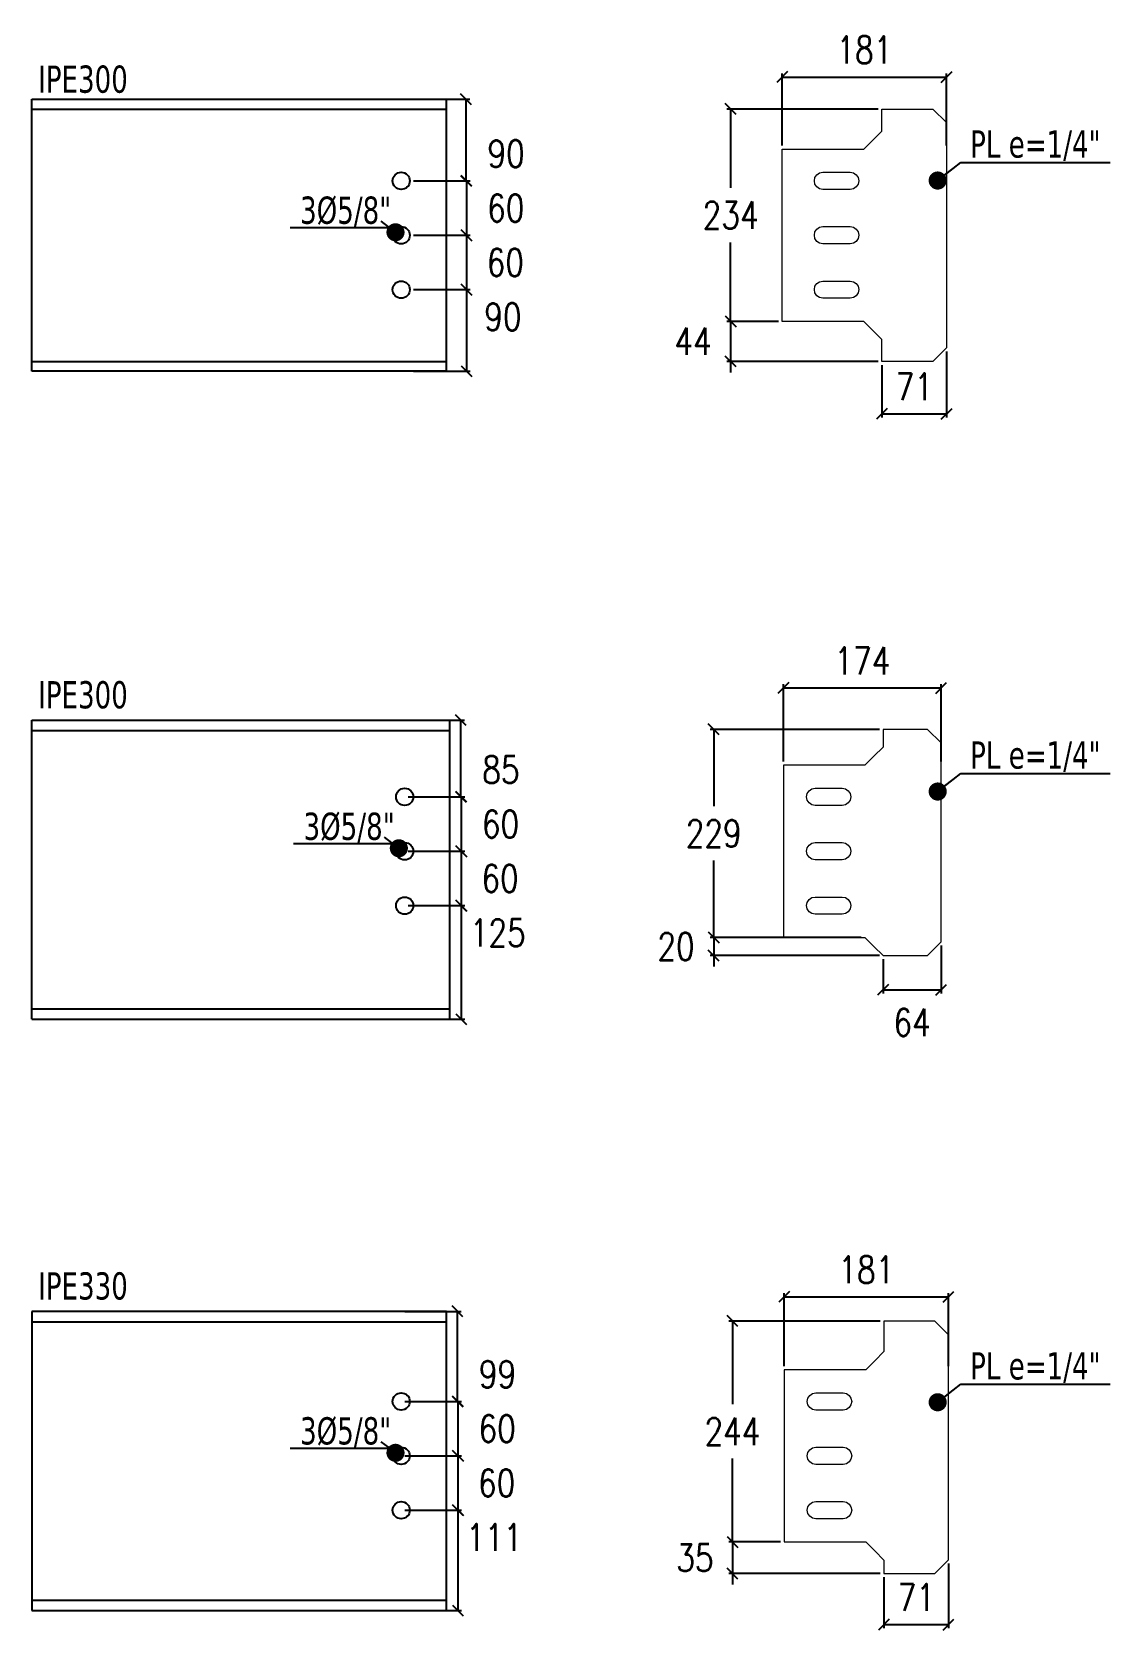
# Model space of a CAD drawing. Header units: millimetres. Extents: x -899 to 76352, y -21218 to 30068.
# Drawn here: x 7523 to 8712, y -11144 to -9381 of the extents above; entities that cross this region are included whole.
import ezdxf
from ezdxf.enums import TextEntityAlignment as Align

# ---------------------------------------------------------------- set-up
doc = ezdxf.new("R2010")
doc.units = ezdxf.units.MM
doc.header["$LTSCALE"] = 0.9
doc.layers.add('COTAS', color=8, linetype='Continuous')
doc.layers.add('PERFORACIONES', color=1, linetype='Continuous')
doc.layers.add('P-PLATINA', color=6, linetype='Continuous', lineweight=15)
doc.styles.add('CNI_COTAS', font='romans.shx', dxfattribs={"width": 0.8})
doc.styles.add('VERDANA', font='verdana.ttf')
doc.dimstyles.new('1.1', dxfattribs={"dimscale": 0, "dimtxt": 15, "dimasz": 20, "dimexe": 2, "dimexo": 2, "dimgap": 7, "dimtad": 1, "dimdec": 0, "dimzin": 4, "dimdsep": 46, "dimtxsty": 'CNI_COTAS', "dimblk": 'DOTSMALL', "dimcen": 0, "dimclrd": 256, "dimclrt": 3, "dimadec": 0, "dimazin": 0, "dimtfac": 1, "dimtdec": 0, "dimtmove": 2, "dimatfit": 0, "dimldrblk": 'DOT', "dimfxl": 0.05, "dimtolj": 1, "dimtzin": 0, "dimarcsym": 1})
doc.dimstyles.new('1.4', dxfattribs={"dimscale": 0, "dimtxt": 30, "dimasz": 12, "dimexe": 4, "dimexo": 4, "dimgap": 15, "dimtad": 1, "dimdec": 0, "dimzin": 4, "dimdsep": 46, "dimtxsty": 'CNI_COTAS', "dimblk": 'OBLIQUE', "dimcen": -0.09, "dimclrd": 256, "dimclrt": 3, "dimadec": 0, "dimazin": 0, "dimtfac": 1, "dimtdec": 0, "dimtmove": 2, "dimatfit": 0, "dimldrblk": 'DOT', "dimfxl": 0.05, "dimtolj": 1, "dimtzin": 0, "dimarcsym": 0})

# ---------------------------------------------------------------- blocks, each defined once
blk = doc.blocks.new('_Dot')
at = {"color": 0, "linetype": 'ByBlock', "lineweight": -2}
blk.add_line((-0.5, 0), (-1, 0), dxfattribs=at)
at = {"color": 0, "linetype": 'ByBlock', "const_width": 0.5}
blk.add_lwpolyline([(-0.25, 0, 1), (0.25, 0, 1)], format="xyb", close=True, dxfattribs=at)
blk = doc.blocks.new('_DotSmall')
at = {"color": 0, "linetype": 'ByBlock', "const_width": 0.5}
blk.add_lwpolyline([(-0.0625, 0, 1), (0.0625, 0, 1)], format="xyb", close=True, dxfattribs=at)
blk = doc.blocks.new('_Oblique')
at = {"color": 0, "linetype": 'ByBlock', "lineweight": -2}
blk.add_line((-0.5, -0.5), (0.5, 0.5), dxfattribs=at)
blk = doc.blocks.new('*D451')
at = {"layer": 'COTAS', "color": 0, "lineweight": -2, "transparency": 16777216}
for p, q in [((7943.8, -9545.3), (8006.4, -9545.3)), ((7943.8, -9605.3), (8006.4, -9605.3))]:
    blk.add_line(p, q, dxfattribs=at)
at = {"layer": 'COTAS', "lineweight": -2, "transparency": 16777216}
blk.add_line((8002.4, -9545.3), (8002.4, -9605.3), dxfattribs=at)
at = {"layer": 'Defpoints', "color": 0, "transparency": 16777216}
for p in [(7939.8, -9545.3), (7939.8, -9605.3), (8002.4, -9605.3)]:
    blk.add_point(p, dxfattribs=at)
at = {"layer": 'COTAS', "lineweight": -2, "transparency": 16777216, "xscale": 12, "yscale": 12, "zscale": 12}
for p, rotation in [((8002.4, -9545.3), 90), ((8002.4, -9605.3), 270)]:
    blk.add_blockref('_Oblique', p, dxfattribs=dict(at, rotation=rotation))
at = {"layer": 'COTAS', "color": 3, "transparency": 16777216, "insert": (8045.7, -9575.3), "char_height": 30, "attachment_point": 5, "rotation": 0.01, "style": 'CNI_COTAS'}
blk.add_mtext('\\A1;60', dxfattribs=at)
blk = doc.blocks.new('*D452')
at = {"layer": 'COTAS', "color": 0, "lineweight": -2, "transparency": 16777216}
for p, q in [((7943.8, -9605.3), (8006.4, -9605.3)), ((7943.8, -9665.3), (8006.4, -9665.3))]:
    blk.add_line(p, q, dxfattribs=at)
at = {"layer": 'COTAS', "lineweight": -2, "transparency": 16777216}
blk.add_line((8002.4, -9605.3), (8002.4, -9665.3), dxfattribs=at)
at = {"layer": 'Defpoints', "color": 0, "transparency": 16777216}
for p in [(7939.8, -9605.3), (7939.8, -9665.3), (8002.4, -9665.3)]:
    blk.add_point(p, dxfattribs=at)
at = {"layer": 'COTAS', "lineweight": -2, "transparency": 16777216, "xscale": 12, "yscale": 12, "zscale": 12}
for p, rotation in [((8002.4, -9605.3), 90), ((8002.4, -9665.3), 270)]:
    blk.add_blockref('_Oblique', p, dxfattribs=dict(at, rotation=rotation))
at = {"layer": 'COTAS', "color": 3, "transparency": 16777216, "insert": (8045.2, -9635.3), "char_height": 30, "attachment_point": 5, "rotation": 0.01, "style": 'CNI_COTAS'}
blk.add_mtext('\\A1;60', dxfattribs=at)
blk = doc.blocks.new('*D453')
at = {"layer": 'COTAS', "color": 0, "lineweight": -2, "transparency": 16777216}
for p, q in [((7943.8, -9665.3), (8006.3, -9665.3)), ((7943.8, -9755.3), (8006.3, -9755.3))]:
    blk.add_line(p, q, dxfattribs=at)
at = {"layer": 'COTAS', "lineweight": -2, "transparency": 16777216}
blk.add_line((8002.3, -9665.3), (8002.3, -9755.3), dxfattribs=at)
at = {"layer": 'Defpoints', "color": 0, "transparency": 16777216}
for p in [(7939.8, -9665.3), (7939.8, -9755.3), (8002.3, -9755.3)]:
    blk.add_point(p, dxfattribs=at)
at = {"layer": 'COTAS', "lineweight": -2, "transparency": 16777216, "xscale": 12, "yscale": 12, "zscale": 12}
for p, rotation in [((8002.3, -9665.3), 90), ((8002.3, -9755.3), 270)]:
    blk.add_blockref('_Oblique', p, dxfattribs=dict(at, rotation=rotation))
at = {"layer": 'COTAS', "color": 3, "transparency": 16777216, "insert": (8042.5, -9695.3), "char_height": 30, "attachment_point": 5, "rotation": 0.01, "style": 'CNI_COTAS'}
blk.add_mtext('\\A1;90', dxfattribs=at)
blk = doc.blocks.new('*D454')
at = {"layer": 'COTAS', "color": 0, "lineweight": -2, "transparency": 16777216}
for p, q in [((7943.8, -9455.3), (8005.9, -9455.3)), ((7943.8, -9545.3), (8005.9, -9545.3))]:
    blk.add_line(p, q, dxfattribs=at)
at = {"layer": 'COTAS', "lineweight": -2, "transparency": 16777216}
blk.add_line((8001.9, -9545.3), (8001.9, -9455.3), dxfattribs=at)
at = {"layer": 'Defpoints', "color": 0, "transparency": 16777216}
for p in [(7939.8, -9455.3), (8001.9, -9455.3), (7939.8, -9545.3)]:
    blk.add_point(p, dxfattribs=at)
at = {"layer": 'COTAS', "lineweight": -2, "transparency": 16777216, "xscale": 12, "yscale": 12, "zscale": 12}
for p, rotation in [((8001.9, -9455.3), 90), ((8001.9, -9545.3), 270)]:
    blk.add_blockref('_Oblique', p, dxfattribs=dict(at, rotation=rotation))
at = {"layer": 'COTAS', "color": 3, "transparency": 16777216, "insert": (8046.1, -9515.3), "char_height": 30, "attachment_point": 5, "rotation": 0.01, "style": 'CNI_COTAS'}
blk.add_mtext('\\A1;90', dxfattribs=at)
blk = doc.blocks.new('*D526')
at = {"layer": 'COTAS', "color": 0, "lineweight": -2, "transparency": 16777216}
for p, q in [((8350.7, -9506.3), (8350.7, -9426.7)), ((8532.1, -9506.3), (8532.1, -9426.7))]:
    blk.add_line(p, q, dxfattribs=at)
at = {"layer": 'COTAS', "lineweight": -2, "transparency": 16777216}
blk.add_line((8350.7, -9430.7), (8532.1, -9430.7), dxfattribs=at)
at = {"layer": 'Defpoints', "color": 0, "transparency": 16777216}
for p in [(8532.1, -9430.7), (8350.7, -9510.3), (8532.1, -9510.3)]:
    blk.add_point(p, dxfattribs=at)
at = {"layer": 'COTAS', "lineweight": -2, "transparency": 16777216, "xscale": 12, "yscale": 12, "zscale": 12, "rotation": 180}
blk.add_blockref('_Oblique', (8350.7, -9430.7), dxfattribs=at)
at = {"layer": 'COTAS', "lineweight": -2, "transparency": 16777216, "xscale": 12, "yscale": 12, "zscale": 12}
blk.add_blockref('_Oblique', (8532.1, -9430.7), dxfattribs=at)
at = {"layer": 'COTAS', "color": 3, "transparency": 16777216, "insert": (8441.4, -9400.7), "char_height": 30, "attachment_point": 5, "style": 'CNI_COTAS'}
blk.add_mtext('\\A1;181', dxfattribs=at)
blk = doc.blocks.new('*D527')
at = {"layer": 'COTAS', "color": 0, "lineweight": -2, "transparency": 16777216}
for p, q in [((8456.7, -9466), (8289.8, -9466)), ((8346.7, -9700.3), (8289.8, -9700.3))]:
    blk.add_line(p, q, dxfattribs=at)
at = {"layer": 'COTAS', "lineweight": -2, "transparency": 16777216}
for p, q in [((8293.8, -9466), (8293.8, -9553.1)), ((8293.8, -9700.3), (8293.8, -9613.1))]:
    blk.add_line(p, q, dxfattribs=at)
at = {"layer": 'Defpoints', "color": 0, "transparency": 16777216}
for p in [(8460.7, -9466), (8293.8, -9700.3), (8350.7, -9700.3)]:
    blk.add_point(p, dxfattribs=at)
at = {"layer": 'COTAS', "lineweight": -2, "transparency": 16777216, "xscale": 12, "yscale": 12, "zscale": 12}
for p, rotation in [((8293.8, -9466), 90), ((8293.8, -9700.3), 270)]:
    blk.add_blockref('_Oblique', p, dxfattribs=dict(at, rotation=rotation))
at = {"layer": 'COTAS', "color": 3, "transparency": 16777216, "insert": (8293.8, -9583.1), "char_height": 30, "attachment_point": 5, "rotation": 0.01, "style": 'CNI_COTAS'}
blk.add_mtext('\\A1;234', dxfattribs=at)
blk = doc.blocks.new('*D528')
at = {"layer": 'COTAS', "lineweight": -2, "transparency": 16777216}
for p, q in [((8293.8, -9700.3), (8293.8, -9688.3)), ((8293.8, -9700.3), (8293.8, -9744.6)), ((8293.8, -9744.6), (8293.8, -9756.6))]:
    blk.add_line(p, q, dxfattribs=at)
at = {"layer": 'COTAS', "color": 0, "lineweight": -2, "transparency": 16777216}
for p, q in [((8346.7, -9700.3), (8289.8, -9700.3)), ((8456.7, -9744.6), (8289.8, -9744.6))]:
    blk.add_line(p, q, dxfattribs=at)
at = {"layer": 'Defpoints', "color": 0, "transparency": 16777216}
for p in [(8350.7, -9700.3), (8293.8, -9744.6), (8460.7, -9744.6)]:
    blk.add_point(p, dxfattribs=at)
at = {"layer": 'COTAS', "lineweight": -2, "transparency": 16777216, "xscale": 12, "yscale": 12, "zscale": 12}
for p, rotation in [((8293.8, -9700.3), 270), ((8293.8, -9744.6), 90)]:
    blk.add_blockref('_Oblique', p, dxfattribs=dict(at, rotation=rotation))
at = {"layer": 'COTAS', "color": 3, "transparency": 16777216, "insert": (8252.3, -9722.4), "char_height": 30, "attachment_point": 5, "rotation": 0.01, "style": 'CNI_COTAS'}
blk.add_mtext('\\A1;44', dxfattribs=at)
blk = doc.blocks.new('*D529')
at = {"layer": 'COTAS', "color": 0, "lineweight": -2, "transparency": 16777216}
for p, q in [((8532.1, -9733.6), (8532.1, -9806.4)), ((8460.7, -9748.6), (8460.7, -9806.4))]:
    blk.add_line(p, q, dxfattribs=at)
at = {"layer": 'COTAS', "lineweight": -2, "transparency": 16777216}
blk.add_line((8460.7, -9802.4), (8532.1, -9802.4), dxfattribs=at)
at = {"layer": 'Defpoints', "color": 0, "transparency": 16777216}
for p in [(8532.1, -9729.6), (8460.7, -9744.6), (8532.1, -9802.4)]:
    blk.add_point(p, dxfattribs=at)
at = {"layer": 'COTAS', "lineweight": -2, "transparency": 16777216, "xscale": 12, "yscale": 12, "zscale": 12, "rotation": 180}
blk.add_blockref('_Oblique', (8460.7, -9802.4), dxfattribs=at)
at = {"layer": 'COTAS', "lineweight": -2, "transparency": 16777216, "xscale": 12, "yscale": 12, "zscale": 12}
blk.add_blockref('_Oblique', (8532.1, -9802.4), dxfattribs=at)
at = {"layer": 'COTAS', "color": 3, "transparency": 16777216, "insert": (8496.4, -9772.4), "char_height": 30, "attachment_point": 5, "style": 'CNI_COTAS'}
blk.add_mtext('\\A1;71', dxfattribs=at)
blk = doc.blocks.new('*D455')
at = {"layer": 'COTAS', "color": 0, "lineweight": -2, "transparency": 16777216}
for p, q in [((7938.1, -10225), (8000.6, -10225)), ((7938.1, -10285), (8000.6, -10285))]:
    blk.add_line(p, q, dxfattribs=at)
at = {"layer": 'COTAS', "lineweight": -2, "transparency": 16777216}
blk.add_line((7996.6, -10225), (7996.6, -10285), dxfattribs=at)
at = {"layer": 'Defpoints', "color": 0, "transparency": 16777216}
for p in [(7934.1, -10225), (7934.1, -10285), (7996.6, -10285)]:
    blk.add_point(p, dxfattribs=at)
at = {"layer": 'COTAS', "lineweight": -2, "transparency": 16777216, "xscale": 12, "yscale": 12, "zscale": 12}
for p, rotation in [((7996.6, -10225), 90), ((7996.6, -10285), 270)]:
    blk.add_blockref('_Oblique', p, dxfattribs=dict(at, rotation=rotation))
at = {"layer": 'COTAS', "color": 3, "transparency": 16777216, "insert": (8039.9, -10255), "char_height": 30, "attachment_point": 5, "rotation": 0.01, "style": 'CNI_COTAS'}
blk.add_mtext('\\A1;60', dxfattribs=at)
blk = doc.blocks.new('*D456')
at = {"layer": 'COTAS', "color": 0, "lineweight": -2, "transparency": 16777216}
for p, q in [((7938.1, -10285), (8000.6, -10285)), ((7938.1, -10345), (8000.6, -10345))]:
    blk.add_line(p, q, dxfattribs=at)
at = {"layer": 'COTAS', "lineweight": -2, "transparency": 16777216}
blk.add_line((7996.6, -10285), (7996.6, -10345), dxfattribs=at)
at = {"layer": 'Defpoints', "color": 0, "transparency": 16777216}
for p in [(7934.1, -10285), (7934.1, -10345), (7996.6, -10345)]:
    blk.add_point(p, dxfattribs=at)
at = {"layer": 'COTAS', "lineweight": -2, "transparency": 16777216, "xscale": 12, "yscale": 12, "zscale": 12}
for p, rotation in [((7996.6, -10285), 90), ((7996.6, -10345), 270)]:
    blk.add_blockref('_Oblique', p, dxfattribs=dict(at, rotation=rotation))
at = {"layer": 'COTAS', "color": 3, "transparency": 16777216, "insert": (8039.4, -10315), "char_height": 30, "attachment_point": 5, "rotation": 0.01, "style": 'CNI_COTAS'}
blk.add_mtext('\\A1;60', dxfattribs=at)
blk = doc.blocks.new('*D457')
at = {"layer": 'COTAS', "color": 0, "lineweight": -2, "transparency": 16777216}
for p, q in [((7938.1, -10345), (8000.5, -10345)), ((7938.1, -10470.3), (8000.5, -10470.3))]:
    blk.add_line(p, q, dxfattribs=at)
at = {"layer": 'COTAS', "lineweight": -2, "transparency": 16777216}
blk.add_line((7996.5, -10345), (7996.5, -10470.3), dxfattribs=at)
at = {"layer": 'Defpoints', "color": 0, "transparency": 16777216}
for p in [(7934.1, -10345), (7934.1, -10470.3), (7996.5, -10470.3)]:
    blk.add_point(p, dxfattribs=at)
at = {"layer": 'COTAS', "lineweight": -2, "transparency": 16777216, "xscale": 12, "yscale": 12, "zscale": 12}
for p, rotation in [((7996.5, -10345), 90), ((7996.5, -10470.3), 270)]:
    blk.add_blockref('_Oblique', p, dxfattribs=dict(at, rotation=rotation))
at = {"layer": 'COTAS', "color": 3, "transparency": 16777216, "insert": (8036.8, -10375), "char_height": 30, "attachment_point": 5, "rotation": 0.01, "style": 'CNI_COTAS'}
blk.add_mtext('\\A1;125', dxfattribs=at)
blk = doc.blocks.new('*D458')
at = {"layer": 'COTAS', "color": 0, "lineweight": -2, "transparency": 16777216}
for p, q in [((7938.1, -10140.3), (8000.1, -10140.3)), ((7938.1, -10225), (8000.1, -10225))]:
    blk.add_line(p, q, dxfattribs=at)
at = {"layer": 'COTAS', "lineweight": -2, "transparency": 16777216}
blk.add_line((7996.1, -10225), (7996.1, -10140.3), dxfattribs=at)
at = {"layer": 'Defpoints', "color": 0, "transparency": 16777216}
for p in [(7934.1, -10140.3), (7996.1, -10140.3), (7934.1, -10225)]:
    blk.add_point(p, dxfattribs=at)
at = {"layer": 'COTAS', "lineweight": -2, "transparency": 16777216, "xscale": 12, "yscale": 12, "zscale": 12}
for p, rotation in [((7996.1, -10140.3), 90), ((7996.1, -10225), 270)]:
    blk.add_blockref('_Oblique', p, dxfattribs=dict(at, rotation=rotation))
at = {"layer": 'COTAS', "color": 3, "transparency": 16777216, "insert": (8040.3, -10195), "char_height": 30, "attachment_point": 5, "rotation": 0.01, "style": 'CNI_COTAS'}
blk.add_mtext('\\A1;85', dxfattribs=at)
blk = doc.blocks.new('*D532')
at = {"layer": 'COTAS', "color": 0, "lineweight": -2, "transparency": 16777216}
for p, q in [((8352, -10186), (8352, -10100.8)), ((8526.2, -10186), (8526.2, -10100.8))]:
    blk.add_line(p, q, dxfattribs=at)
at = {"layer": 'COTAS', "lineweight": -2, "transparency": 16777216}
blk.add_line((8352, -10104.8), (8526.2, -10104.8), dxfattribs=at)
at = {"layer": 'Defpoints', "color": 0, "transparency": 16777216}
for p in [(8526.2, -10104.8), (8352, -10190), (8526.2, -10190)]:
    blk.add_point(p, dxfattribs=at)
at = {"layer": 'COTAS', "lineweight": -2, "transparency": 16777216, "xscale": 12, "yscale": 12, "zscale": 12, "rotation": 180}
blk.add_blockref('_Oblique', (8352, -10104.8), dxfattribs=at)
at = {"layer": 'COTAS', "lineweight": -2, "transparency": 16777216, "xscale": 12, "yscale": 12, "zscale": 12}
blk.add_blockref('_Oblique', (8526.2, -10104.8), dxfattribs=at)
at = {"layer": 'COTAS', "color": 3, "transparency": 16777216, "insert": (8439.1, -10074.8), "char_height": 30, "attachment_point": 5, "style": 'CNI_COTAS'}
blk.add_mtext('\\A1;174', dxfattribs=at)
blk = doc.blocks.new('*D533')
at = {"layer": 'COTAS', "color": 0, "lineweight": -2, "transparency": 16777216}
for p, q in [((8458, -10150.5), (8271.1, -10150.5)), ((8348, -10380), (8271.1, -10380))]:
    blk.add_line(p, q, dxfattribs=at)
at = {"layer": 'COTAS', "lineweight": -2, "transparency": 16777216}
for p, q in [((8275.1, -10150.5), (8275.1, -10235.3)), ((8275.1, -10380), (8275.1, -10295.3))]:
    blk.add_line(p, q, dxfattribs=at)
at = {"layer": 'Defpoints', "color": 0, "transparency": 16777216}
for p in [(8462, -10150.5), (8275.1, -10380), (8352, -10380)]:
    blk.add_point(p, dxfattribs=at)
at = {"layer": 'COTAS', "lineweight": -2, "transparency": 16777216, "xscale": 12, "yscale": 12, "zscale": 12}
for p, rotation in [((8275.1, -10150.5), 90), ((8275.1, -10380), 270)]:
    blk.add_blockref('_Oblique', p, dxfattribs=dict(at, rotation=rotation))
at = {"layer": 'COTAS', "color": 3, "transparency": 16777216, "insert": (8275.1, -10265.3), "char_height": 30, "attachment_point": 5, "rotation": 0.01, "style": 'CNI_COTAS'}
blk.add_mtext('\\A1;229', dxfattribs=at)
blk = doc.blocks.new('*D534')
at = {"layer": 'COTAS', "lineweight": -2, "transparency": 16777216}
for p, q in [((8275.1, -10380), (8275.1, -10368)), ((8275.1, -10380), (8275.1, -10400.1)), ((8275.1, -10400.1), (8275.1, -10412.1))]:
    blk.add_line(p, q, dxfattribs=at)
at = {"layer": 'COTAS', "color": 0, "lineweight": -2, "transparency": 16777216}
for p, q in [((8438, -10380), (8271.1, -10380)), ((8458, -10400.1), (8271.1, -10400.1))]:
    blk.add_line(p, q, dxfattribs=at)
at = {"layer": 'Defpoints', "color": 0, "transparency": 16777216}
for p in [(8442, -10380), (8275.1, -10400.1), (8462, -10400.1)]:
    blk.add_point(p, dxfattribs=at)
at = {"layer": 'COTAS', "lineweight": -2, "transparency": 16777216, "xscale": 12, "yscale": 12, "zscale": 12}
for p, rotation in [((8275.1, -10380), 270), ((8275.1, -10400.1), 90)]:
    blk.add_blockref('_Oblique', p, dxfattribs=dict(at, rotation=rotation))
at = {"layer": 'COTAS', "color": 3, "transparency": 16777216, "insert": (8233.6, -10390.1), "char_height": 30, "attachment_point": 5, "rotation": 0.01, "style": 'CNI_COTAS'}
blk.add_mtext('\\A1;20', dxfattribs=at)
blk = doc.blocks.new('*D535')
at = {"layer": 'COTAS', "color": 0, "lineweight": -2, "transparency": 16777216}
for p, q in [((8526.2, -10389.1), (8526.2, -10441.9)), ((8462, -10404.1), (8462, -10441.9))]:
    blk.add_line(p, q, dxfattribs=at)
at = {"layer": 'COTAS', "lineweight": -2, "transparency": 16777216}
blk.add_line((8462, -10437.9), (8526.2, -10437.9), dxfattribs=at)
at = {"layer": 'Defpoints', "color": 0, "transparency": 16777216}
for p in [(8526.2, -10385.1), (8462, -10400.1), (8526.2, -10437.9)]:
    blk.add_point(p, dxfattribs=at)
at = {"layer": 'COTAS', "lineweight": -2, "transparency": 16777216, "xscale": 12, "yscale": 12, "zscale": 12, "rotation": 180}
blk.add_blockref('_Oblique', (8462, -10437.9), dxfattribs=at)
at = {"layer": 'COTAS', "lineweight": -2, "transparency": 16777216, "xscale": 12, "yscale": 12, "zscale": 12}
blk.add_blockref('_Oblique', (8526.2, -10437.9), dxfattribs=at)
at = {"layer": 'COTAS', "color": 3, "transparency": 16777216, "insert": (8494.1, -10473.9), "char_height": 30, "attachment_point": 5, "style": 'CNI_COTAS'}
blk.add_mtext('\\A1;64', dxfattribs=at)
blk = doc.blocks.new('*D459')
at = {"layer": 'COTAS', "color": 0, "lineweight": -2, "transparency": 16777216}
for p, q in [((7934.3, -10892.1), (7996.9, -10892.1)), ((7934.3, -10952.1), (7996.9, -10952.1))]:
    blk.add_line(p, q, dxfattribs=at)
at = {"layer": 'COTAS', "lineweight": -2, "transparency": 16777216}
blk.add_line((7992.9, -10892.1), (7992.9, -10952.1), dxfattribs=at)
at = {"layer": 'Defpoints', "color": 0, "transparency": 16777216}
for p in [(7930.3, -10892.1), (7930.3, -10952.1), (7992.9, -10952.1)]:
    blk.add_point(p, dxfattribs=at)
at = {"layer": 'COTAS', "lineweight": -2, "transparency": 16777216, "xscale": 12, "yscale": 12, "zscale": 12}
for p, rotation in [((7992.9, -10892.1), 90), ((7992.9, -10952.1), 270)]:
    blk.add_blockref('_Oblique', p, dxfattribs=dict(at, rotation=rotation))
at = {"layer": 'COTAS', "color": 3, "transparency": 16777216, "insert": (8036.2, -10922.1), "char_height": 30, "attachment_point": 5, "rotation": 0.01, "style": 'CNI_COTAS'}
blk.add_mtext('\\A1;60', dxfattribs=at)
blk = doc.blocks.new('*D460')
at = {"layer": 'COTAS', "color": 0, "lineweight": -2, "transparency": 16777216}
for p, q in [((7934.3, -10952.1), (7996.9, -10952.1)), ((7934.3, -11012.1), (7996.9, -11012.1))]:
    blk.add_line(p, q, dxfattribs=at)
at = {"layer": 'COTAS', "lineweight": -2, "transparency": 16777216}
blk.add_line((7992.9, -10952.1), (7992.9, -11012.1), dxfattribs=at)
at = {"layer": 'Defpoints', "color": 0, "transparency": 16777216}
for p in [(7930.3, -10952.1), (7930.3, -11012.1), (7992.9, -11012.1)]:
    blk.add_point(p, dxfattribs=at)
at = {"layer": 'COTAS', "lineweight": -2, "transparency": 16777216, "xscale": 12, "yscale": 12, "zscale": 12}
for p, rotation in [((7992.9, -10952.1), 90), ((7992.9, -11012.1), 270)]:
    blk.add_blockref('_Oblique', p, dxfattribs=dict(at, rotation=rotation))
at = {"layer": 'COTAS', "color": 3, "transparency": 16777216, "insert": (8035.7, -10982.1), "char_height": 30, "attachment_point": 5, "rotation": 0.01, "style": 'CNI_COTAS'}
blk.add_mtext('\\A1;60', dxfattribs=at)
blk = doc.blocks.new('*D461')
at = {"layer": 'COTAS', "color": 0, "lineweight": -2, "transparency": 16777216}
for p, q in [((7934.3, -11012.1), (7996.8, -11012.1)), ((7934.3, -11122.7), (7996.8, -11122.7))]:
    blk.add_line(p, q, dxfattribs=at)
at = {"layer": 'COTAS', "lineweight": -2, "transparency": 16777216}
blk.add_line((7992.8, -11012.1), (7992.8, -11122.7), dxfattribs=at)
at = {"layer": 'Defpoints', "color": 0, "transparency": 16777216}
for p in [(7930.3, -11012.1), (7930.3, -11122.7), (7992.8, -11122.7)]:
    blk.add_point(p, dxfattribs=at)
at = {"layer": 'COTAS', "lineweight": -2, "transparency": 16777216, "xscale": 12, "yscale": 12, "zscale": 12}
for p, rotation in [((7992.8, -11012.1), 90), ((7992.8, -11122.7), 270)]:
    blk.add_blockref('_Oblique', p, dxfattribs=dict(at, rotation=rotation))
at = {"layer": 'COTAS', "color": 3, "transparency": 16777216, "insert": (8033, -11042.1), "char_height": 30, "attachment_point": 5, "rotation": 0.01, "style": 'CNI_COTAS'}
blk.add_mtext('\\A1;111', dxfattribs=at)
blk = doc.blocks.new('*D462')
at = {"layer": 'COTAS', "color": 0, "lineweight": -2, "transparency": 16777216}
for p, q in [((7934.3, -10792.7), (7996.4, -10792.7)), ((7934.3, -10892.1), (7996.4, -10892.1))]:
    blk.add_line(p, q, dxfattribs=at)
at = {"layer": 'COTAS', "lineweight": -2, "transparency": 16777216}
blk.add_line((7992.4, -10892.1), (7992.4, -10792.7), dxfattribs=at)
at = {"layer": 'Defpoints', "color": 0, "transparency": 16777216}
for p in [(7930.3, -10792.7), (7992.4, -10792.7), (7930.3, -10892.1)]:
    blk.add_point(p, dxfattribs=at)
at = {"layer": 'COTAS', "lineweight": -2, "transparency": 16777216, "xscale": 12, "yscale": 12, "zscale": 12}
for p, rotation in [((7992.4, -10792.7), 90), ((7992.4, -10892.1), 270)]:
    blk.add_blockref('_Oblique', p, dxfattribs=dict(at, rotation=rotation))
at = {"layer": 'COTAS', "color": 3, "transparency": 16777216, "insert": (8036.6, -10862.1), "char_height": 30, "attachment_point": 5, "rotation": 0.01, "style": 'CNI_COTAS'}
blk.add_mtext('\\A1;99', dxfattribs=at)
blk = doc.blocks.new('*D538')
at = {"layer": 'COTAS', "color": 0, "lineweight": -2, "transparency": 16777216}
for p, q in [((8458.9, -10803.4), (8291.9, -10803.4)), ((8348.9, -11047.1), (8291.9, -11047.1))]:
    blk.add_line(p, q, dxfattribs=at)
at = {"layer": 'COTAS', "lineweight": -2, "transparency": 16777216}
for p, q in [((8295.9, -10803.4), (8295.9, -10895.2)), ((8295.9, -11047.1), (8295.9, -10955.2))]:
    blk.add_line(p, q, dxfattribs=at)
at = {"layer": 'Defpoints', "color": 0, "transparency": 16777216}
for p in [(8462.9, -10803.4), (8295.9, -11047.1), (8352.9, -11047.1)]:
    blk.add_point(p, dxfattribs=at)
at = {"layer": 'COTAS', "lineweight": -2, "transparency": 16777216, "xscale": 12, "yscale": 12, "zscale": 12}
for p, rotation in [((8295.9, -10803.4), 90), ((8295.9, -11047.1), 270)]:
    blk.add_blockref('_Oblique', p, dxfattribs=dict(at, rotation=rotation))
at = {"layer": 'COTAS', "color": 3, "transparency": 16777216, "insert": (8295.9, -10925.2), "char_height": 30, "attachment_point": 5, "rotation": 0.01, "style": 'CNI_COTAS'}
blk.add_mtext('\\A1;244', dxfattribs=at)
blk = doc.blocks.new('*D539')
at = {"layer": 'COTAS', "lineweight": -2, "transparency": 16777216}
for p, q in [((8295.9, -11047.1), (8295.9, -11035.1)), ((8295.9, -11047.1), (8295.9, -11082)), ((8295.9, -11082), (8295.9, -11094))]:
    blk.add_line(p, q, dxfattribs=at)
at = {"layer": 'COTAS', "color": 0, "lineweight": -2, "transparency": 16777216}
for p, q in [((8348.9, -11047.1), (8291.9, -11047.1)), ((8458.9, -11082), (8291.9, -11082))]:
    blk.add_line(p, q, dxfattribs=at)
at = {"layer": 'Defpoints', "color": 0, "transparency": 16777216}
for p in [(8352.9, -11047.1), (8295.9, -11082), (8462.9, -11082)]:
    blk.add_point(p, dxfattribs=at)
at = {"layer": 'COTAS', "lineweight": -2, "transparency": 16777216, "xscale": 12, "yscale": 12, "zscale": 12}
for p, rotation in [((8295.9, -11047.1), 270), ((8295.9, -11082), 90)]:
    blk.add_blockref('_Oblique', p, dxfattribs=dict(at, rotation=rotation))
at = {"layer": 'COTAS', "color": 3, "transparency": 16777216, "insert": (8254.4, -11064.5), "char_height": 30, "attachment_point": 5, "rotation": 0.01, "style": 'CNI_COTAS'}
blk.add_mtext('\\A1;35', dxfattribs=at)
blk = doc.blocks.new('*D540')
at = {"layer": 'COTAS', "color": 0, "lineweight": -2, "transparency": 16777216}
for p, q in [((8534.3, -11071), (8534.3, -11142.3)), ((8462.9, -11086), (8462.9, -11142.3))]:
    blk.add_line(p, q, dxfattribs=at)
at = {"layer": 'COTAS', "lineweight": -2, "transparency": 16777216}
blk.add_line((8462.9, -11138.3), (8534.3, -11138.3), dxfattribs=at)
at = {"layer": 'Defpoints', "color": 0, "transparency": 16777216}
for p in [(8534.3, -11067), (8462.9, -11082), (8534.3, -11138.3)]:
    blk.add_point(p, dxfattribs=at)
at = {"layer": 'COTAS', "lineweight": -2, "transparency": 16777216, "xscale": 12, "yscale": 12, "zscale": 12, "rotation": 180}
blk.add_blockref('_Oblique', (8462.9, -11138.3), dxfattribs=at)
at = {"layer": 'COTAS', "lineweight": -2, "transparency": 16777216, "xscale": 12, "yscale": 12, "zscale": 12}
blk.add_blockref('_Oblique', (8534.3, -11138.3), dxfattribs=at)
at = {"layer": 'COTAS', "color": 3, "transparency": 16777216, "insert": (8498.6, -11108.3), "char_height": 30, "attachment_point": 5, "style": 'CNI_COTAS'}
blk.add_mtext('\\A1;71', dxfattribs=at)
blk = doc.blocks.new('*D541')
at = {"layer": 'COTAS', "color": 0, "lineweight": -2, "transparency": 16777216}
for p, q in [((8352.9, -10853.1), (8352.9, -10772.7)), ((8534.3, -10853.1), (8534.3, -10772.7))]:
    blk.add_line(p, q, dxfattribs=at)
at = {"layer": 'COTAS', "lineweight": -2, "transparency": 16777216}
blk.add_line((8352.9, -10776.7), (8534.3, -10776.7), dxfattribs=at)
at = {"layer": 'Defpoints', "color": 0, "transparency": 16777216}
for p in [(8534.3, -10776.7), (8352.9, -10857.1), (8534.3, -10857.1)]:
    blk.add_point(p, dxfattribs=at)
at = {"layer": 'COTAS', "lineweight": -2, "transparency": 16777216, "xscale": 12, "yscale": 12, "zscale": 12, "rotation": 180}
blk.add_blockref('_Oblique', (8352.9, -10776.7), dxfattribs=at)
at = {"layer": 'COTAS', "lineweight": -2, "transparency": 16777216, "xscale": 12, "yscale": 12, "zscale": 12}
blk.add_blockref('_Oblique', (8534.3, -10776.7), dxfattribs=at)
at = {"layer": 'COTAS', "color": 3, "transparency": 16777216, "insert": (8443.6, -10746.7), "char_height": 30, "attachment_point": 5, "style": 'CNI_COTAS'}
blk.add_mtext('\\A1;181', dxfattribs=at)

msp = doc.modelspace()

# ---------------------------------------------------------------- linework, layer by layer
at = {"color": 2, "linetype": 'Continuous'}
for p, q in [((7522.8, -9755.3), (7522.8, -9455.3)), ((7522.8, -9455.3), (7980.3, -9455.3)), ((7522.8, -9466), (7980.3, -9466)), ((7980.3, -9744.6), (7980.3, -9455.3)), ((7522.8, -9755.3), (7522.8, -9744.6)), ((7522.8, -9744.6), (7980.3, -9744.6)), ((7980.3, -9755.3), (7980.3, -9744.6)), ((7980.3, -9755.3), (7522.8, -9755.3)), ((7522.8, -10470.3), (7522.8, -10140.3)), ((7522.8, -10140.3), (7984.1, -10140.3)), ((7522.8, -10151.8), (7984.1, -10151.8)), ((7984.1, -10470.3), (7984.1, -10140.3)), ((7522.8, -10458.8), (7984.1, -10458.8)), ((7522.8, -10470.3), (7984.1, -10470.3)), ((7980.3, -10792.7), (7522.8, -10792.7)), ((7522.8, -10792.7), (7522.8, -11122.7)), ((7522.8, -10804.2), (7980.3, -10804.2)), ((7980.3, -11122.7), (7980.3, -10792.7)), ((7522.8, -11111.2), (7980.3, -11111.2)), ((7522.8, -11122.7), (7980.3, -11122.7))]:
    msp.add_line(p, q, dxfattribs=at)
at = {"layer": 'P-PLATINA', "color": 6, "linetype": 'Continuous'}
for points in [[(8532.1, -9729.6), (8517.1, -9744.6), (8460.7, -9744.6), (8460.7, -9720.3), (8440.7, -9700.3), (8350.7, -9700.3), (8350.7, -9510.3), (8440.7, -9510.3), (8460.7, -9490.3), (8460.7, -9466), (8517.1, -9466), (8532.1, -9481)], [(8442, -10190), (8352, -10190), (8352, -10380), (8442, -10380), (8452, -10390.1), (8462, -10400.1), (8511.2, -10400.1), (8526.2, -10385.1), (8526.2, -10165.5), (8511.2, -10150.5), (8462, -10150.5), (8462, -10170), (8452, -10180)], [(8462.9, -10803.4), (8462.9, -10837.1), (8452.9, -10847.1), (8442.9, -10857.1), (8352.9, -10857.1), (8352.9, -11047.1), (8442.9, -11047.1), (8452.9, -11057.1), (8462.9, -11067.1), (8462.9, -11082), (8519.3, -11082), (8534.3, -11067), (8534.3, -10818.4), (8519.3, -10803.4)]]:
    msp.add_lwpolyline(points, close=True, dxfattribs=at)
for points in [[(8395.7, -9554.8), (8395.7, -9554.8), (8392, -9554), (8388.9, -9552), (8386.9, -9548.9), (8386.2, -9545.3), (8386.9, -9541.6), (8388.9, -9538.5), (8392, -9536.5), (8395.7, -9535.8), (8395.7, -9535.8)], [(8395.7, -9535.8), (8425.7, -9535.8), (8429.3, -9536.5), (8432.4, -9538.5), (8434.4, -9541.6), (8435.2, -9545.3), (8434.4, -9548.9), (8432.4, -9552), (8429.3, -9554), (8425.7, -9554.8), (8395.7, -9554.8)], [(8395.7, -9614.8), (8395.7, -9614.8), (8392, -9614), (8388.9, -9612), (8386.9, -9608.9), (8386.2, -9605.3), (8386.9, -9601.6), (8388.9, -9598.5), (8392, -9596.5), (8395.7, -9595.8), (8395.7, -9595.8)], [(8395.7, -9595.8), (8425.7, -9595.8), (8429.3, -9596.5), (8432.4, -9598.5), (8434.4, -9601.6), (8435.2, -9605.3), (8434.4, -9608.9), (8432.4, -9612), (8429.3, -9614), (8425.7, -9614.8), (8395.7, -9614.8)], [(8395.7, -9674.8), (8395.7, -9674.8), (8392, -9674), (8388.9, -9672), (8386.9, -9668.9), (8386.2, -9665.3), (8386.9, -9661.6), (8388.9, -9658.5), (8392, -9656.5), (8395.7, -9655.8), (8395.7, -9655.8)], [(8395.7, -9655.8), (8425.7, -9655.8), (8429.3, -9656.5), (8432.4, -9658.5), (8434.4, -9661.6), (8435.2, -9665.3), (8434.4, -9668.9), (8432.4, -9672), (8429.3, -9674), (8425.7, -9674.8), (8395.7, -9674.8)], [(8393.6, -10234.5), (8387, -10234.5), (8383.4, -10233.8), (8380.3, -10231.7), (8378.2, -10228.6), (8377.5, -10225), (8378.2, -10221.4), (8380.3, -10218.3), (8383.4, -10216.2), (8387, -10215.5), (8393.6, -10215.5)], [(8387, -10215.5), (8417, -10215.5), (8420.6, -10216.2), (8423.7, -10218.3), (8425.8, -10221.4), (8426.5, -10225), (8425.8, -10228.6), (8423.7, -10231.7), (8420.6, -10233.8), (8417, -10234.5), (8387, -10234.5)], [(8393.6, -10294.5), (8387, -10294.5), (8383.4, -10293.8), (8380.3, -10291.7), (8378.2, -10288.6), (8377.5, -10285), (8378.2, -10281.4), (8380.3, -10278.3), (8383.4, -10276.2), (8387, -10275.5), (8393.6, -10275.5)], [(8387, -10275.5), (8417, -10275.5), (8420.6, -10276.2), (8423.7, -10278.3), (8425.8, -10281.4), (8426.5, -10285), (8425.8, -10288.6), (8423.7, -10291.7), (8420.6, -10293.8), (8417, -10294.5), (8387, -10294.5)], [(8393.6, -10354.5), (8387, -10354.5), (8383.4, -10353.8), (8380.3, -10351.7), (8378.2, -10348.6), (8377.5, -10345), (8378.2, -10341.4), (8380.3, -10338.3), (8383.4, -10336.2), (8387, -10335.5), (8393.6, -10335.5)], [(8387, -10335.5), (8417, -10335.5), (8420.6, -10336.2), (8423.7, -10338.3), (8425.8, -10341.4), (8426.5, -10345), (8425.8, -10348.6), (8423.7, -10351.7), (8420.6, -10353.8), (8417, -10354.5), (8387, -10354.5)], [(8394.5, -10901.6), (8387.9, -10901.6), (8384.2, -10900.9), (8381.1, -10898.8), (8379.1, -10895.7), (8378.4, -10892.1), (8379.1, -10888.4), (8381.1, -10885.4), (8384.2, -10883.3), (8387.9, -10882.6), (8394.5, -10882.6)], [(8387.9, -10882.6), (8417.9, -10882.6), (8421.5, -10883.3), (8424.6, -10885.4), (8426.6, -10888.4), (8427.4, -10892.1), (8426.6, -10895.7), (8424.6, -10898.8), (8421.5, -10900.9), (8417.9, -10901.6), (8387.9, -10901.6)], [(8387.9, -10942.6), (8417.9, -10942.6), (8421.5, -10943.3), (8424.6, -10945.4), (8426.6, -10948.4), (8427.4, -10952.1), (8426.6, -10955.7), (8424.6, -10958.8), (8421.5, -10960.9), (8417.9, -10961.6), (8394.5, -10961.6), (8387.9, -10961.6), (8384.2, -10960.9), (8381.1, -10958.8), (8379.1, -10955.7), (8378.4, -10952.1), (8379.1, -10948.4), (8381.1, -10945.4), (8384.2, -10943.3), (8387.9, -10942.6), (8394.5, -10942.6)], [(8394.5, -11021.6), (8387.9, -11021.6), (8384.2, -11020.9), (8381.1, -11018.8), (8379.1, -11015.7), (8378.4, -11012.1), (8379.1, -11008.4), (8381.1, -11005.4), (8384.2, -11003.3), (8387.9, -11002.6), (8394.5, -11002.6)], [(8387.9, -11002.6), (8417.9, -11002.6), (8421.5, -11003.3), (8424.6, -11005.4), (8426.6, -11008.4), (8427.4, -11012.1), (8426.6, -11015.7), (8424.6, -11018.8), (8421.5, -11020.9), (8417.9, -11021.6), (8387.9, -11021.6)]]:
    msp.add_lwpolyline(points, dxfattribs=at)
at = {"layer": 'PERFORACIONES'}
for centre in [(7930.3, -9545.3), (7930.3, -9605.3), (7930.3, -9665.3), (7934.1, -10225), (7934.1, -10285), (7934.1, -10345), (7930.3, -10892.1), (7930.3, -10952.1), (7930.3, -11012.1)]:
    msp.add_circle(centre, 9.5, dxfattribs=at)

# ---------------------------------------------------------------- texts
at = {"color": 96, "style": 'VERDANA', "width": 0.7}
for s, p in [('IPE300', (7579.1, -9433)), ('PL e=1/4"', (8630.1, -9504.6)), ('3%%C5/8"', (7869, -9577.6)), ('IPE300', (7579.1, -10112.3)), ('PL e=1/4"', (8630.1, -10178.8)), ('3%%C5/8"', (7872.8, -10257.4)), ('IPE330', (7579.1, -10764.6)), ('PL e=1/4"', (8630.1, -10852.8)), ('3%%C5/8"', (7869, -10924.5))]:
    msp.add_text(s, height=30, dxfattribs=at).set_placement(p, align=Align.MIDDLE_CENTER)

# ---------------------------------------------------------------- dimensions: what is measured, and where the dimension line sits
at = {"layer": 'COTAS'}
for base, p1, p2, picture, middle in [((8532.1, -9430.7), (8350.7, -9510.3), (8532.1, -9510.3), '*D526', (8441.4, -9400.7)), ((8532.1, -9802.4), (8460.7, -9744.6), (8532.1, -9729.6), '*D529', (8496.4, -9772.4)), ((8526.2, -10104.8), (8352, -10190), (8526.2, -10190), '*D532', (8439.1, -10074.8)), ((8534.3, -10776.7), (8352.9, -10857.1), (8534.3, -10857.1), '*D541', (8443.6, -10746.7)), ((8534.3, -11138.3), (8462.9, -11082), (8534.3, -11067), '*D540', (8498.6, -11108.3))]:
    dim = msp.add_linear_dim(base=base, p1=p1, p2=p2, dimstyle='1.4', override={"dimscale": 1}, dxfattribs=at)
    dim.commit()
    dim.dimension.update_dxf_attribs({"geometry": picture, "text_midpoint": middle})
for base, p1, p2, picture, middle in [((8001.9, -9455.3), (7939.8, -9545.3), (7939.8, -9455.3), '*D454', (8046.1, -9515.3)), ((8002.4, -9605.3), (7939.8, -9545.3), (7939.8, -9605.3), '*D451', (8045.7, -9575.3)), ((8002.4, -9665.3), (7939.8, -9605.3), (7939.8, -9665.3), '*D452', (8045.2, -9635.3)), ((8002.3, -9755.3), (7939.8, -9665.3), (7939.8, -9755.3), '*D453', (8042.5, -9695.3)), ((7996.1, -10140.3), (7934.1, -10225), (7934.1, -10140.3), '*D458', (8040.3, -10195)), ((7996.6, -10285), (7934.1, -10225), (7934.1, -10285), '*D455', (8039.9, -10255)), ((7996.6, -10345), (7934.1, -10285), (7934.1, -10345), '*D456', (8039.4, -10315)), ((7996.5, -10470.3), (7934.1, -10345), (7934.1, -10470.3), '*D457', (8036.8, -10375)), ((7992.4, -10792.7), (7930.3, -10892.1), (7930.3, -10792.7), '*D462', (8036.6, -10862.1)), ((7992.9, -10952.1), (7930.3, -10892.1), (7930.3, -10952.1), '*D459', (8036.2, -10922.1)), ((7992.9, -11012.1), (7930.3, -10952.1), (7930.3, -11012.1), '*D460', (8035.7, -10982.1)), ((7992.8, -11122.7), (7930.3, -11012.1), (7930.3, -11122.7), '*D461', (8033, -11042.1))]:
    dim = msp.add_linear_dim(base=base, p1=p1, p2=p2, angle=90, dimstyle='1.4', override={"dimscale": 1}, dxfattribs=at)
    dim.commit()
    dim.dimension.update_dxf_attribs({"geometry": picture, "text_midpoint": middle, "dimtype": 160, "text_rotation": 0.01})
for base, p1, p2, picture, middle in [((8293.8, -9700.3), (8460.7, -9466), (8350.7, -9700.3), '*D527', (8293.8, -9583.1)), ((8293.8, -9744.6), (8350.7, -9700.3), (8460.7, -9744.6), '*D528', (8252.3, -9722.4)), ((8275.0675, -10379.9884), (8461.9947, -10150.5384), (8351.9947, -10379.9884), '*D533', (8275.0675, -10265.2634)), ((8275.1, -10400.1), (8442, -10380), (8462, -10400.1), '*D534', (8233.6, -10390.1)), ((8295.9, -11047.1), (8462.9, -10803.4), (8352.9, -11047.1), '*D538', (8295.9, -10925.2)), ((8295.9, -11082), (8352.9, -11047.1), (8462.9, -11082), '*D539', (8254.4, -11064.5))]:
    dim = msp.add_linear_dim(base=base, p1=p1, p2=p2, angle=90, dimstyle='1.4', override={"dimscale": 1}, dxfattribs=at)
    dim.commit()
    dim.dimension.update_dxf_attribs({"geometry": picture, "text_midpoint": middle, "text_rotation": 0.01})
dim = msp.add_linear_dim(base=(8526.2, -10437.9), p1=(8462, -10400.1), p2=(8526.2, -10385.1), dimstyle='1.4', override={"dimscale": 1}, dxfattribs=at)
dim.commit()
dim.dimension.update_dxf_attribs({"geometry": '*D535', "text_midpoint": (8494.1, -10473.9), "dimtype": 160})

# ---------------------------------------------------------------- leaders
for points in [[(8522.3, -9544.9), (8547.9, -9525), (8712.5, -9525)], [(7924, -9602), (7917.7, -9597.1), (7807.9, -9597.1)], [(8522.3, -10219.1), (8547.9, -10199.2), (8712.5, -10199.2)], [(7927.7, -10281.7), (7921.4, -10276.8), (7811.6, -10276.8)], [(8522.3, -10893), (8547.9, -10873.1), (8712.5, -10873.1)], [(7924, -10948.8), (7917.7, -10943.9), (7807.9, -10943.9)]]:
    msp.add_leader(points, dimstyle='1.1', override={"dimscale": 1}, dxfattribs=at)

doc.saveas('drawing.dxf')
